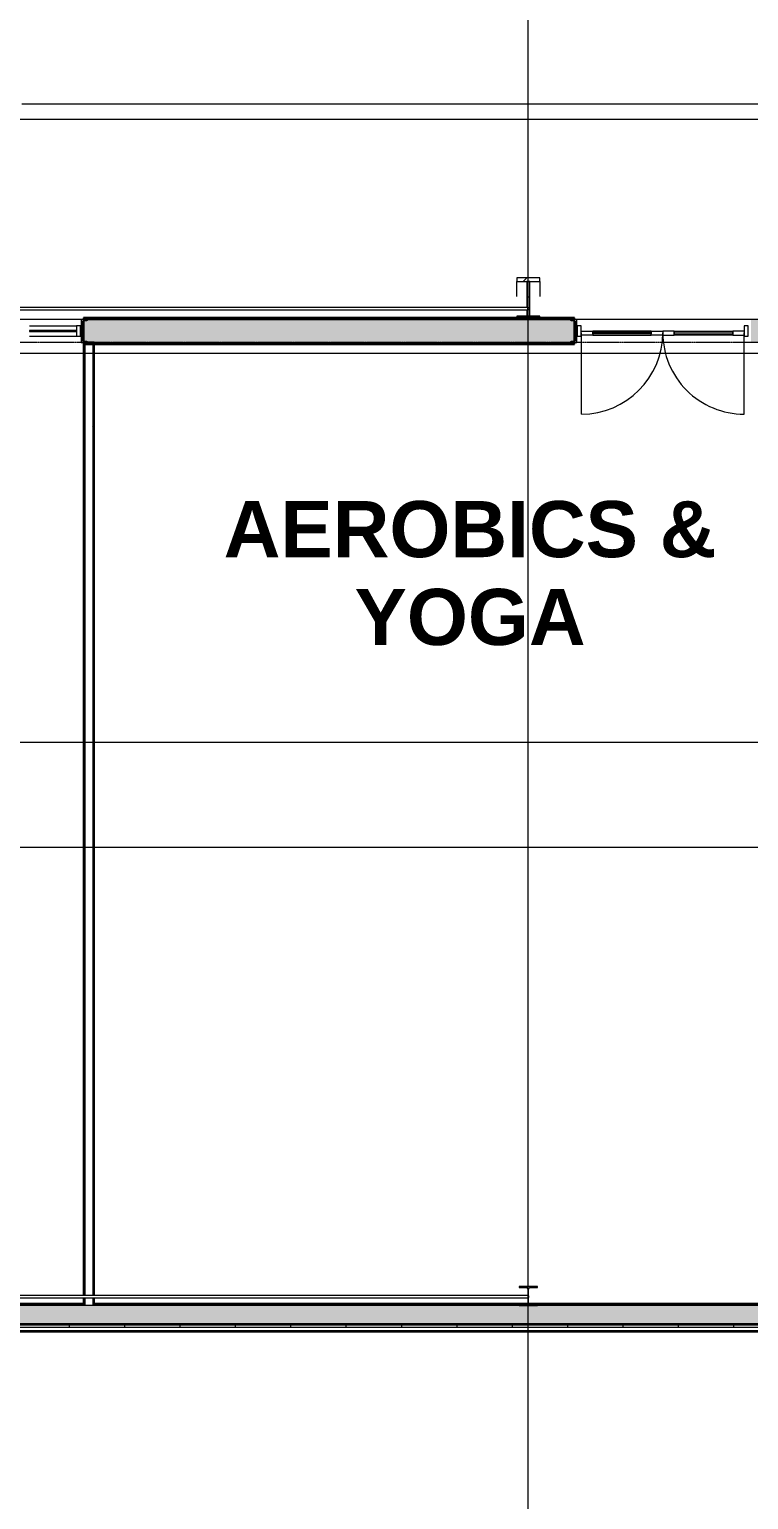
# Model space of a CAD drawing. Header units: inches. Extents: x 25557 to 33164, y -23509 to -20035.
# Drawn here: x 30539 to 30851, y -22871 to -22234 of the extents above; entities that cross this region are included whole.
import ezdxf

# ---------------------------------------------------------------- set-up
doc = ezdxf.new("R2010")
doc.units = ezdxf.units.IN
doc.header["$MEASUREMENT"] = 0
doc.linetypes.add('Grid Line 1_2_', pattern=[0.875, 0.5, -0.125, 0.125, -0.125])
for name, color, linetype, lineweight in [('A-DOOR', 31, 'Continuous', 9), ('A-FLOR', 192, 'Continuous', 9), ('A-GLAZ-CURT', 52, 'Continuous', 9), ('A-GLAZ-CWMG', 51, 'Continuous', 9), ('A-WALL', 113, 'Continuous', 25), ('A-WALL-PATT', 111, 'Continuous', 25), ('G-ANNO-SYMB', 111, 'Continuous', 9), ('I-WALL', 2, 'Continuous', 9), ('L-SITE-WALL', 31, 'Continuous', 9), ('M-AREA-IDEN', 171, 'Continuous', 9), ('S-BEAM', 12, 'Continuous', 9), ('S-COLS', 52, 'Continuous', 9), ('S-GRID', 1, 'Continuous', 9)]:
    doc.layers.add(name, color=color, linetype=linetype, lineweight=lineweight)
doc.styles.add('Arial_B', font='arialbd.ttf', dxfattribs={"height": 24.354149})
pattern_1 = [(0, (5932.319, 0), (61.44, 15.36), [2.534, -43.546, 2.534, -43.546, -245.76]), (0, (5932.319, 0), (61.44, 15.36), [-92.16, 2.534, -89.626, 2.534, -43.546, -107.52]), (0, (5932.319, 0), (61.44, 15.36), [-230.4, 2.534, -28.186, 2.534, -74.266]), (120, (5955.359, 7.68), (-44.02215, 45.528601), [2.534, -43.546, 2.534, -43.546, -245.76]), (120, (5955.359, 7.68), (-44.02215, 45.528601), [-92.16, 2.534, -89.626, 2.534, -43.546, -107.52]), (120, (5955.359, 7.68), (-44.02215, 45.528601), [-230.4, 2.534, -28.186, 2.534, -74.266]), (240, (5963.039, 38.4), (-17.41785, -60.888601), [2.534, -43.546, 2.534, -43.546, -245.76]), (240, (5963.039, 38.4), (-17.41785, -60.888601), [-92.16, 2.534, -89.626, 2.534, -43.546, -107.52]), (240, (5963.039, 38.4), (-17.41785, -60.888601), [-230.4, 2.534, -28.186, 2.534, -74.266])]
pattern_2 = [(161.57, (5933.279, 0.96), (-7.6802237, -0.0009796), [0, -54.643, 6.067, 0]), (18.43, (5931.359, 0.96), (-7.6802237, 0.0009796), [0, -54.643, 6.067, 0]), (108.43, (5933.279, 0.96), (3.8382953, -19.20136532), [18.211, -42.499]), (71.57, (5931.359, 0.96), (3.8382953, 19.20136532), [18.211, -42.499])]
pattern_3 = [(225, (30755.21, -22360.053), (19.00703, -19.00703), []), (225, (30755.21, -22388.853), (19.00703, -19.00703), [])]

# ---------------------------------------------------------------- blocks, each defined once
blk = doc.blocks.new('Struct_Xcel_Sports Complex_rvt-2-Overall Floor Plan')
at = {"layer": 'L-SITE-WALL', "color": 7}
blk.add_line((25074.08, -22798.8), (24243.77, -22798.8), dxfattribs=at)
blk = doc.blocks.new('W-Wide Flange-Column - B2_F-V5-Overall Floor Plan')
at = {"layer": 'S-COLS'}
h = blk.add_hatch(dxfattribs=at)
h.set_pattern_fill('FP_9', color=256, style=0, pattern_type=2)
h.set_pattern_definition([(225, (30755.21, -22783.178), (19.00703, -19.00703), []), (225, (30755.21, -22811.978), (19.00703, -19.00703), [])])
h.paths.add_polyline_path([(-4, 4.13), (-4, 3.69), (-0.84, 3.69), (-0.35, 3.49), (-0.14, 3), (-0.11, 0.65), (0.06, 0.73), (0.14, 0.73), (0.14, 3), (0.35, 3.49), (0.84, 3.69), (4, 3.69), (4, 4.13), (-3.2, 4.13)], flags=0)
h.paths.add_polyline_path([(-0.14, -0.15), (-0.14, -3), (-0.35, -3.49), (-0.84, -3.69), (-4, -3.69), (-4, -4.12), (4, -4.12), (4, -3.69), (0.84, -3.69), (0.35, -3.49), (0.14, -3), (0.13, -0.27), (-0.06, -0.23)], flags=0)
at = {"layer": 'S-COLS', "lineweight": 15}
for p, q in [((4, 4.13), (-4, 4.13)), ((-4, 4.13), (-4, 3.69)), ((-4, 3.69), (-0.84, 3.69)), ((-0.14, 3), (-0.14, 0.62)), ((0.14, 0.73), (0.14, 3)), ((0.84, 3.69), (4, 3.69)), ((4, 3.69), (4, 4.13)), ((-0.84, -3.69), (-4, -3.69)), ((-4, -3.69), (-4, -4.12)), ((-4, -4.12), (4, -4.12)), ((-0.14, -0.15), (-0.14, -3)), ((0.14, -3), (0.14, -0.27)), ((4, -3.69), (0.84, -3.69)), ((4, -4.12), (4, -3.69))]:
    blk.add_line(p, q, dxfattribs=at)
for centre, start, end in [((-0.84, 3), 0, 90), ((0.84, 3), 90, 180), ((-0.84, -3), 270, 0), ((0.84, -3), 180, 270)]:
    blk.add_arc(centre, 0.691, start, end, dxfattribs=at)
blk = doc.blocks.new('columns and girder2 - one-V27-Overall Floor Plan')
at = {"layer": 'S-BEAM'}
h = blk.add_hatch(dxfattribs=at)
h.set_pattern_fill('FP_26', color=256, style=0, pattern_type=2)
h.set_pattern_definition(pattern_3)
h.paths.add_polyline_path([(5, -1.25), (-5, -1.25), (-5, -2), (5, -2)], flags=0)
h.paths.add_polyline_path([(5, -17.03), (-5, -17.03), (-5, -18.55), (5, -18.55)], flags=0)
h.paths.add_polyline_path([(-5, -1204.89), (-5, -1206.4), (5, -1206.4), (5, -1204.89), (-3.2, -1204.89)], flags=0)
h.paths.add_polyline_path([(5, -1224.25), (-5, -1224.25), (-5, -1225), (5, -1225)], flags=0)
h = blk.add_hatch(dxfattribs=at)
h.set_pattern_fill('FP_26', color=256, style=0, pattern_type=2)
h.set_pattern_definition(pattern_3)
h.paths.add_polyline_path([(0, -5.72), (0.22, -5.6), (0.01, -5.71)], flags=0)
h.paths.add_polyline_path([(0.62, -2), (-0.63, -2), (-0.63, -17.03), (0.62, -17.03), (0.62, -5.72), (-0.16, -5.67), (-0.36, -5.33), (-0.22, -4.84), (0, -4.72), (0.62, -4.72), (0.62, -4)], flags=0)
h.paths.add_polyline_path([(0.62, -1206.4), (-0.63, -1206.4), (-0.63, -1224.25), (0.62, -1224.25), (0.56, -1216.22), (-0.11, -1216.15), (-0.29, -1216.06), (-0.4, -1215.7), (-0.28, -1215.35), (0.01, -1215.21), (0.62, -1215.21), (0.62, -1214.43)], flags=0)
at = {"layer": 'S-BEAM', "lineweight": 15}
for p, q in [((-5, -1.25), (-5, -2)), ((-5, -2), (5, -2)), ((0.62, -2), (-0.63, -2)), ((-0.63, -2), (-0.63, -17.03)), ((0.62, -4.72), (0.62, -2)), ((0.62, -17.03), (0.62, -5.72)), ((5, -2), (5, -1.25)), ((5, -17.03), (-5, -17.03)), ((-5, -17.03), (-5, -18.55)), ((-5, -18.55), (5, -18.55)), ((-0.63, -17.03), (0.62, -17.03)), ((5, -18.55), (5, -17.03))]:
    blk.add_line(p, q, dxfattribs=at)
at = {"layer": 'S-BEAM'}
for p, q in [((-5, -17.03), (-5, -10.42)), ((5, -10.42), (5, -17.03))]:
    blk.add_line(p, q, dxfattribs=at)
blk = doc.blocks.new('System Panel - Interior Glazing-1259709-Overall Floor Plan')
at = {"layer": 'A-GLAZ-CURT'}
for p, q in [((10.1875, -0.5625), (-10.1875, -0.5625)), ((-10.1875, -0.5625), (-10.1875, -0.9375)), ((-10.1875, -0.9375), (10.1875, -0.9375)), ((10.1875, -0.9375), (10.1875, -0.5625))]:
    blk.add_line(p, q, dxfattribs=at)
blk = doc.blocks.new('Rectangular Mullion - Interior 1_75_ x 4_5_-1259707-Overall Floor Plan')
at = {"layer": 'A-GLAZ-CWMG'}
for p, q in [((24606.64, -22362.3), (24627.02, -22362.3)), ((24606.64, -22366.8), (24627.02, -22366.8))]:
    blk.add_line(p, q, dxfattribs=at)
blk = doc.blocks.new('Rectangular Mullion - Interior 1_75_ x 4_5_-1220298-Overall Floor Plan')
at = {"layer": 'A-GLAZ-CWMG', "lineweight": 13}
for p, q in [((0, 3), (-1.75, 3)), ((-1.75, 3), (-1.75, -1.5)), ((0, -1.5), (0, 3)), ((-1.75, -1.5), (0, -1.5))]:
    blk.add_line(p, q, dxfattribs=at)
blk = doc.blocks.new('Round Bar - 1_-1257056-Overall Floor Plan')
at = {"layer": 'S-BEAM'}
for p, q in [((24678.59, -22354.33), (24533.39, -22354.33)), ((24533.39, -22355.33), (24678.59, -22355.33))]:
    blk.add_line(p, q, dxfattribs=at)
for start_param, end_param in [(0, 3.141593), (3.141593, 6.283185)]:
    blk.add_ellipse((24533.39, -22354.83), major_axis=(0, 0.5), ratio=0.73532, start_param=start_param, end_param=end_param, dxfattribs=at)
blk = doc.blocks.new('Round Bar - 1_-1257174-Overall Floor Plan')
at = {"layer": 'S-BEAM'}
for p, q in [((24822.89, -22354.33), (24677.63, -22354.33)), ((24677.69, -22355.33), (24822.89, -22355.33))]:
    blk.add_line(p, q, dxfattribs=at)
for start_param, end_param in [(0, 3.141593), (3.141593, 6.283185)]:
    blk.add_ellipse((24822.89, -22354.83), major_axis=(0, 0.5), ratio=0.73532, start_param=start_param, end_param=end_param, dxfattribs=at)
blk = doc.blocks.new('Round Bar - 1_-1264636-Overall Floor Plan')
at = {"layer": 'S-BEAM'}
for p, q in [((24678.94, -22782.91), (24533.34, -22782.91)), ((24533.34, -22783.91), (24678.92, -22783.91))]:
    blk.add_line(p, q, dxfattribs=at)
for start_param, end_param in [(0, 3.141593), (3.141593, 6.283185)]:
    blk.add_ellipse((24533.34, -22783.41), major_axis=(0, 0.5), ratio=0.440323, start_param=start_param, end_param=end_param, dxfattribs=at)
blk = doc.blocks.new('Round Bar - 1_-1264677-Overall Floor Plan')
at = {"layer": 'S-BEAM'}
for p, q in [((24677.32, -22783.91), (24822.91, -22783.91)), ((24822.91, -22782.91), (24677.33, -22782.91))]:
    blk.add_line(p, q, dxfattribs=at)
for start_param, end_param in [(0, 3.141593), (3.141593, 6.283185)]:
    blk.add_ellipse((24822.91, -22783.41), major_axis=(0, 0.5), ratio=0.440323, start_param=start_param, end_param=end_param, dxfattribs=at)
blk = doc.blocks.new('Door_Single_Storefront - one-1317244-Overall Floor Plan')
at = {"layer": 'A-DOOR'}
for p, q in [((-17.65625, 0.75), (-12.65625, 0.75)), ((-17.65625, -35.3125), (-17.65625, 0)), ((-12.65625, 0.75), (-12.65625, -1)), ((12.65625, 0.75), (-12.65625, 0.75)), ((-12.65625, -0.5), (-12.65625, 0.25)), ((-12.65625, 0.25), (12.65625, 0.25)), ((12.65625, -1), (12.65625, 0.75)), ((12.65625, 0.75), (17.65625, 0.75)), ((12.65625, 0.25), (12.65625, -0.5)), ((17.65625, 0.75), (17.65625, -1)), ((-12.65625, -1), (-17.65625, -1)), ((12.65625, -0.5), (-12.65625, -0.5)), ((-12.65625, -1), (12.65625, -1)), ((17.65625, -1), (12.65625, -1))]:
    blk.add_line(p, q, dxfattribs=at)
blk.add_arc((-17.65625, 0), 35.3125, 270, 0, dxfattribs=at)
blk = doc.blocks.new('Rectangular Mullion - Interior 1_75_ x 4_5_-1318268-Overall Floor Plan')
at = {"layer": 'A-GLAZ-CWMG', "lineweight": 13}
for p, q in [((-1.75, 1.5), (0, 1.5)), ((-1.75, -3), (-1.75, 1.5)), ((0, 1.5), (0, -3)), ((0, -3), (-1.75, -3))]:
    blk.add_line(p, q, dxfattribs=at)
blk = doc.blocks.new('Rectangular Mullion - Interior 1_75_ x 4_5_-1318283-Overall Floor Plan')
at = {"layer": 'A-GLAZ-CWMG', "lineweight": 13}
for p, q in [((0, 1.5), (-1.75, 1.5)), ((-1.75, 1.5), (-1.75, -3)), ((0, -3), (0, 1.5)), ((-1.75, -3), (0, -3))]:
    blk.add_line(p, q, dxfattribs=at)
blk = doc.blocks.new('Door_Single_Storefront - one-1318289-Overall Floor Plan')
at = {"layer": 'A-DOOR'}
for p, q in [((-17.65625, 35.3125), (-17.65625, 0)), ((-12.65625, 1), (-17.65625, 1)), ((-12.65625, -0.75), (-12.65625, 1)), ((-12.65625, 1), (12.65625, 1)), ((12.65625, 0.5), (-12.65625, 0.5)), ((-12.65625, 0.5), (-12.65625, -0.25)), ((17.65625, 1), (12.65625, 1)), ((12.65625, 1), (12.65625, -0.75)), ((12.65625, -0.25), (12.65625, 0.5)), ((17.65625, -0.75), (17.65625, 1)), ((-17.65625, -0.75), (-12.65625, -0.75)), ((-12.65625, -0.25), (12.65625, -0.25)), ((12.65625, -0.75), (-12.65625, -0.75)), ((12.65625, -0.75), (17.65625, -0.75))]:
    blk.add_line(p, q, dxfattribs=at)
blk.add_arc((-17.65625, 0), 35.3125, 360, 90, dxfattribs=at)

msp = doc.modelspace()

# ---------------------------------------------------------------- hatches: boundary and pattern name
at = {"layer": 'A-WALL-PATT', "lineweight": 9}
h = msp.add_hatch(dxfattribs=at)
h.set_pattern_fill('FP_16', color=256, style=0, pattern_type=2)
h.set_pattern_definition(pattern_2)
h.paths.add_polyline_path([(31671.83, -22369.55), (31671.83, -22359.55), (31495.08, -22359.55), (31495.08, -22369.55)], flags=0)
h.paths.add_polyline_path([(31414.58, -22369.55), (31414.58, -22359.55), (31093.08, -22359.55), (31093.08, -22369.55), (31328.63, -22369.55)], flags=0)
h.paths.add_polyline_path([(31051.08, -22369.55), (31051.08, -22359.55), (30851.83, -22359.55), (30851.83, -22369.55), (30913.92, -22369.55)], flags=0)
h.paths.add_polyline_path([(30775.21, -22369.55), (30775.21, -22359.55), (30562.33, -22359.55), (30562.33, -22369.55), (30741.13, -22369.55)], flags=0)
h.paths.add_polyline_path([(28731.71, -22369.55), (28731.71, -22359.55), (28703.71, -22359.55), (28703.71, -22369.55)], flags=0)
h = msp.add_hatch(dxfattribs=at)
h.set_pattern_fill('FP_15', color=256, style=0, pattern_type=2)
h.set_pattern_definition(pattern_1)
h.paths.add_polyline_path([(30562.33, -22787.3), (30562.96, -22787.3), (30562.96, -22783.91), (30562.33, -22783.91), (30562.33, -22786.55)], flags=0)
h.paths.add_polyline_path([(30562.96, -22782.91), (30562.96, -22370.18), (30566.46, -22370.18), (30566.46, -22369.55), (30562.33, -22369.55), (30562.34, -22782.91)], flags=0)
h = msp.add_hatch(dxfattribs=at)
h.set_pattern_fill('FP_15', color=256, style=0, pattern_type=2)
h.set_pattern_definition(pattern_1)
h.paths.add_polyline_path([(30566.46, -22787.3), (30567.08, -22787.3), (30567.08, -22783.91), (30566.46, -22783.91), (30566.46, -22786.55)], flags=0)
h.paths.add_polyline_path([(30567.08, -22782.91), (30567.08, -22369.55), (30566.46, -22369.55), (30566.46, -22782.91), (30567.08, -22782.91)], flags=0)
h = msp.add_hatch(dxfattribs=at)
h.set_pattern_fill('FP_16', color=256, style=0, pattern_type=2)
h.set_pattern_definition(pattern_2)
h.paths.add_polyline_path([(30188.18, -22795.3), (31005.65, -22795.3), (31005.65, -22787.3), (30177.08, -22787.3), (30177.08, -22795.3)], flags=0)
h = msp.add_hatch(dxfattribs=at)
h.set_pattern_fill('FP_18', color=256, style=0, pattern_type=2)
h.set_pattern_definition([(0, (5932.32, 0), (0, 24), []), (90, (5932.32, 0), (-24, 1e-15), [])])
h.paths.add_polyline_path([(30177.08, -22796.8), (31005.65, -22796.8), (31005.65, -22795.8), (30177.08, -22795.8)], flags=0)
at = {"layer": 'S-COLS'}
h = msp.add_hatch(dxfattribs=at)
h.set_pattern_fill('FP_13', color=256, style=0, pattern_type=2)
h.set_pattern_definition([(45, (5932.32, 0), (-19.00703, 19.00703), []), (45, (5932.32, 28.8), (-19.00703, 19.00703), [])])
h.paths.add_polyline_path([(30564.22, -22369.55), (30564.1, -22369.24), (30563.79, -22369.12), (30561.86, -22368.81), (30561.86, -22360.29), (30564.1, -22359.86), (30564.22, -22359.55), (30561.33, -22359.55), (30561.33, -22369.55)], flags=0)

# ---------------------------------------------------------------- linework, layer by layer
at = {"layer": 'A-FLOR'}
msp.add_line((30535.71, -22266.05), (31942.96, -22266.05), dxfattribs=at)
at = {"layer": 'A-WALL', "lineweight": 9}
for p, q in [((30562.33, -22359.55), (30775.21, -22359.55)), ((30566.46, -22370.18), (30562.96, -22370.18)), ((30562.96, -22370.18), (30562.96, -22782.94)), ((30566.46, -22370.18), (30566.46, -22782.94)), ((30567.08, -22369.55), (30775.21, -22369.55)), ((30751.21, -22787.3), (30469.71, -22787.3)), ((30562.33, -22786.55), (30562.33, -22787.3)), ((30562.96, -22783.87), (30562.96, -22787.3)), ((30566.46, -22783.87), (30566.46, -22787.3)), ((30567.08, -22786.55), (30567.08, -22787.3)), ((31005.65, -22787.3), (30759.21, -22787.3)), ((31006.4, -22796.8), (30176.33, -22796.8)), ((31006.4, -22798.3), (30176.33, -22798.3)), ((31005.65, -22795.3), (30177.08, -22795.3)), ((31005.65, -22795.8), (30177.08, -22795.8))]:
    msp.add_line(p, q, dxfattribs=at)
at = {"layer": 'G-ANNO-SYMB'}
for p, q in [((32246.95, -22272.83), (27936.21, -22272.83)), ((32245.84, -22374.36), (27929.61, -22374.36)), ((32242.21, -22588.63), (27925.98, -22588.63))]:
    msp.add_line(p, q, dxfattribs=at)
at = {"layer": 'I-WALL', "lineweight": 25}
for p, q in [((30567.08, -22369.55), (30562.33, -22369.55)), ((30562.33, -22370.3), (30562.33, -22782.94)), ((30567.08, -22782.94), (30567.08, -22369.55)), ((30562.33, -22783.87), (30562.33, -22786.55)), ((30567.08, -22786.55), (30567.08, -22783.87))]:
    msp.add_line(p, q, dxfattribs=at)
at = {"layer": 'L-SITE-WALL', "lineweight": 25}
for p, q in [((30775.21, -22358.8), (30562.33, -22358.8)), ((30562.33, -22358.8), (30562.33, -22370.3)), ((30775.21, -22370.3), (30775.21, -22358.8)), ((30562.33, -22370.3), (30775.21, -22370.3)), ((30562.33, -22786.55), (30466.01, -22786.55)), ((30754.91, -22786.55), (30567.08, -22786.55)), ((30897.58, -22786.55), (30755.51, -22786.55)), ((30176.33, -22798.62), (31006.4, -22798.62))]:
    msp.add_line(p, q, dxfattribs=at)
at = {"layer": 'S-COLS', "lineweight": 15}
for p, q in [((30564.22, -22359.55), (30561.33, -22359.55)), ((30561.33, -22359.55), (30561.33, -22369.55)), ((30561.86, -22360.29), (30563.79, -22359.99)), ((30776.21, -22359.55), (30773.32, -22359.55)), ((30773.76, -22359.99), (30775.68, -22360.29)), ((30776.21, -22369.55), (30776.21, -22359.55)), ((30561.86, -22368.81), (30561.86, -22360.29)), ((30775.68, -22360.29), (30775.68, -22368.81)), ((30561.33, -22369.55), (30564.22, -22369.55)), ((30563.79, -22369.12), (30561.86, -22368.81)), ((30773.32, -22369.55), (30776.21, -22369.55)), ((30775.68, -22368.81), (30773.76, -22369.12))]:
    msp.add_line(p, q, dxfattribs=at)
for centre, start, end in [((30563.79, -22359.55), 270, 0), ((30773.76, -22359.55), 180, 270), ((30563.79, -22369.55), 0, 90), ((30773.76, -22369.55), 90, 180)]:
    msp.add_arc(centre, 0.436, start, end, dxfattribs=at)
at = {"layer": 'S-GRID', "linetype": 'Grid Line 1_2_'}
for p, q in [((30755.21, -23095.8), (30755.21, -20550.05)), ((30755.21, -23413.24), (30755.21, -20902.43)), ((32651.38, -22359.55), (28585.83, -22359.55)), ((33029.79, -22359.55), (28669.83, -22359.55)), ((32933.79, -22369.55), (28669.83, -22369.55)), ((32359.66, -22543.05), (27403.68, -22543.05)), ((32651.38, -22543.05), (27722.53, -22543.05)), ((32359.66, -22787.3), (27403.68, -22787.3)), ((32651.38, -22787.3), (27722.53, -22787.3)), ((32263.66, -22795.3), (27499.68, -22795.3)), ((32555.38, -22795.3), (27847.84, -22795.3))]:
    msp.add_line(p, q, dxfattribs=at)

# ---------------------------------------------------------------- block references
at = {"lineweight": 5}
msp.add_blockref('Struct_Xcel_Sports Complex_rvt-2-Overall Floor Plan', (5932.32, 0), dxfattribs=at)
at = {"layer": 'A-DOOR'}
msp.add_blockref('Door_Single_Storefront - one-1317244-Overall Floor Plan', (30795.87, -22365.3), dxfattribs=at)
at = {"layer": 'A-DOOR', "rotation": 180}
msp.add_blockref('Door_Single_Storefront - one-1318289-Overall Floor Plan', (30831.18, -22365.3), dxfattribs=at)
at = {"layer": 'A-GLAZ-CURT', "rotation": 180}
msp.add_blockref('System Panel - Interior Glazing-1259709-Overall Floor Plan', (30549.15, -22365.3), dxfattribs=at)
at = {"layer": 'A-GLAZ-CWMG'}
for name, p in [('Rectangular Mullion - Interior 1_75_ x 4_5_-1259707-Overall Floor Plan', (5932.32, 0)), ('Rectangular Mullion - Interior 1_75_ x 4_5_-1220298-Overall Floor Plan', (30561.08, -22365.3))]:
    msp.add_blockref(name, p, dxfattribs=at)
at = {"layer": 'A-GLAZ-CWMG', "rotation": 180}
msp.add_blockref('Rectangular Mullion - Interior 1_75_ x 4_5_-1318283-Overall Floor Plan', (30776.46, -22365.3), dxfattribs=at)
at = {"layer": 'A-GLAZ-CWMG', "extrusion": (0, 0, -1), "rotation": 180}
msp.add_blockref('Rectangular Mullion - Interior 1_75_ x 4_5_-1318268-Overall Floor Plan', (-30850.58, -22365.3), dxfattribs=at)
at = {"layer": 'S-BEAM', "rotation": 180}
msp.add_blockref('columns and girder2 - one-V27-Overall Floor Plan', (30755.21, -22360.05), dxfattribs=at)
at = {"layer": 'S-BEAM'}
for name in ['Round Bar - 1_-1257056-Overall Floor Plan', 'Round Bar - 1_-1257174-Overall Floor Plan', 'Round Bar - 1_-1264636-Overall Floor Plan', 'Round Bar - 1_-1264677-Overall Floor Plan']:
    msp.add_blockref(name, (5932.32, 0), dxfattribs=at)
at = {"layer": 'S-COLS', "rotation": 180}
msp.add_blockref('W-Wide Flange-Column - B2_F-V5-Overall Floor Plan', (30755.21, -22783.18), dxfattribs=at)

# ---------------------------------------------------------------- texts
at = {"layer": 'M-AREA-IDEN', "insert": (30729.98, -22438.31), "char_height": 24.354, "width": 246.816, "attachment_point": 2, "line_spacing_factor": 0.938532, "style": 'Arial_B'}
msp.add_mtext('AEROBICS &\\PYOGA', dxfattribs=at)

doc.saveas('drawing.dxf')
